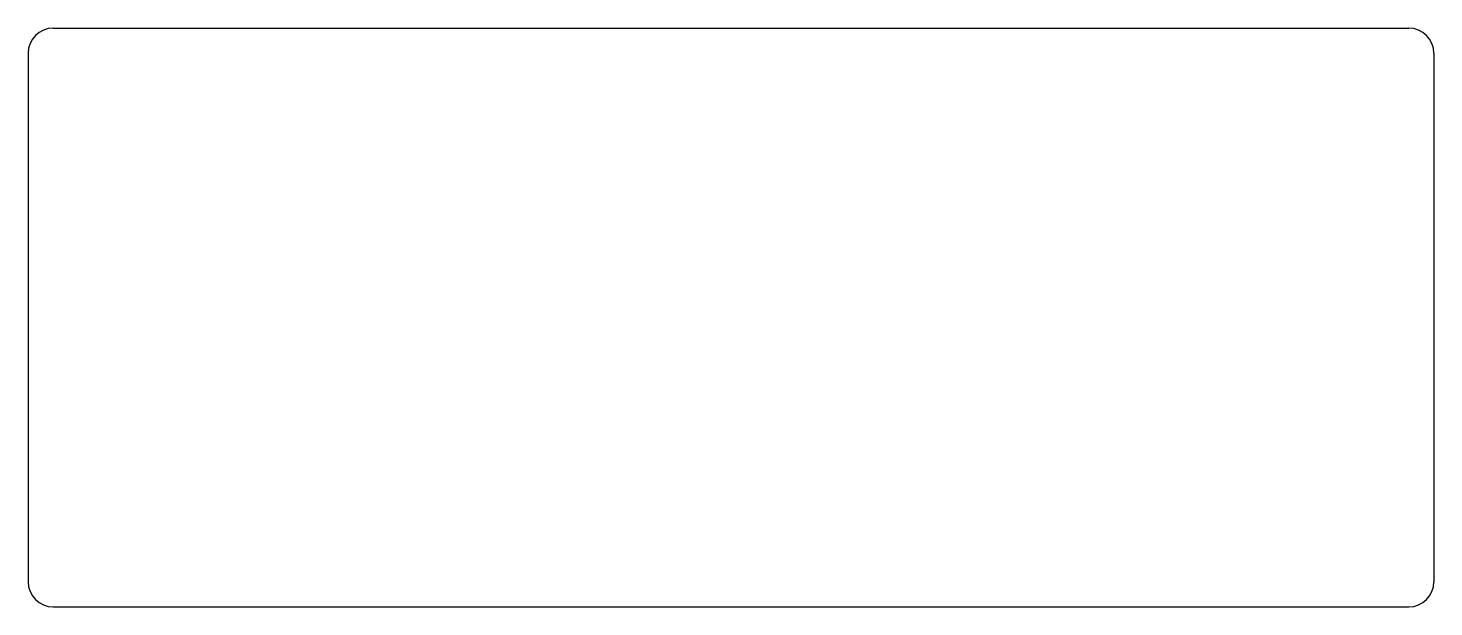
# Model space of a CAD drawing. Header units: millimetres. Extents: x -5 to 275, y 162 to 277.
import ezdxf

# ---------------------------------------------------------------- set-up
doc = ezdxf.new("R2010")
doc.units = ezdxf.units.MM
doc.linetypes.add('K5LT_BASIC', pattern=[0])
doc.layers.add('Системный слой', color=7, linetype='Continuous')

msp = doc.modelspace()

# ---------------------------------------------------------------- linework, layer by layer
at = {"layer": 'Системный слой', "color": 150, "linetype": 'K5LT_BASIC', "lineweight": 30}
for p, q in [((-0.12, 277.23), (269.88, 277.23)), ((-5.12, 272.23), (-5.12, 263.43)), ((274.88, 272.23), (274.88, 263.43)), ((-5.12, 263.43), (-5.12, 260.92)), ((274.88, 263.43), (274.88, 260.92)), ((-5.12, 260.92), (-5.12, 243.32)), ((274.88, 260.92), (274.88, 243.32)), ((-5.12, 243.32), (-5.12, 240.81)), ((-5.12, 240.81), (-5.12, 167.01)), ((274.88, 243.32), (274.88, 240.81)), ((274.88, 240.81), (274.88, 167.01)), ((-0.12, 162.01), (269.88, 162.01))]:
    msp.add_line(p, q, dxfattribs=at)
for centre, start, end in [((-0.12, 272.23), 90, 180), ((269.88, 272.23), 0, 90), ((-0.12, 167.01), 180, 270), ((269.88, 167.01), 270, 0)]:
    msp.add_arc(centre, 5, start, end, dxfattribs=at)

doc.saveas('drawing.dxf')
